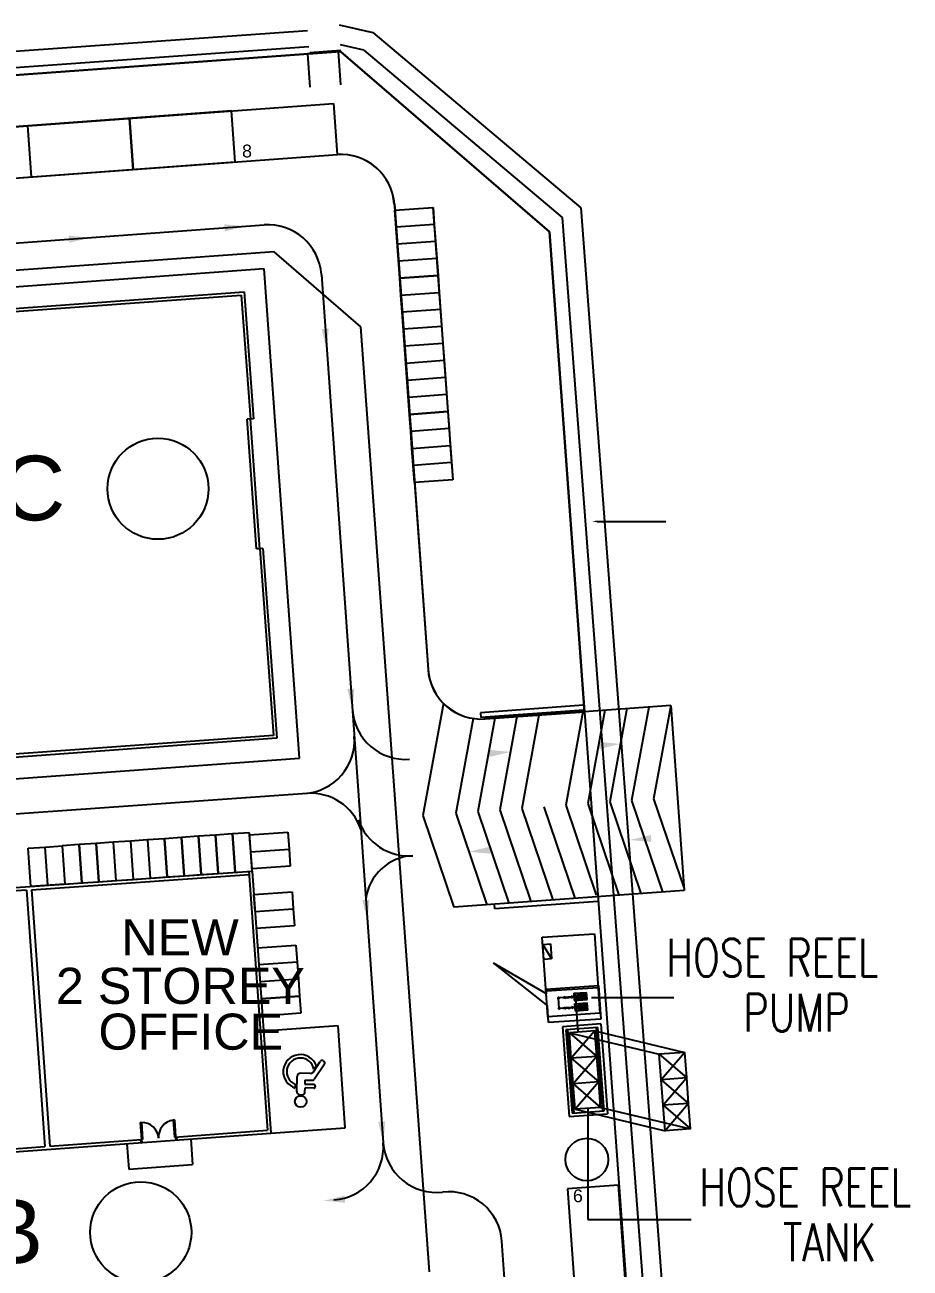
# Model space of a CAD drawing. Extents: x 134044 to 2458691, y -1196082 to 3409924.
# Drawn here: x 134243.3 to 134295.9, y 153733.9 to 153807.7 of the extents above; entities that cross this region are included whole.
import ezdxf

# ---------------------------------------------------------------- set-up
doc = ezdxf.new("R2010")
doc.units = 0
doc.linetypes.add('HIDDEN', pattern=[0.375, 0.25, -0.125])
doc.layers.get('0').update_dxf_attribs({"linetype": 'CONTINUOUS'})
for name, color, linetype in [('$DRAIN', 5, 'CONTINUOUS'), ('$LOTMLK', 7, 'CONTINUOUS'), ('000_-_ARCHITECT', 251, 'CONTINUOUS'), ('000_-_BORDER', 7, 'CONTINUOUS'), ('000_-_LABEL', 7, 'CONTINUOUS'), ('000_-_LAYOUT', 7, 'CONTINUOUS'), ('000_-_PARKING', 7, 'CONTINUOUS'), ('000_-_SETBACK_LINE', 6, 'CONTINUOUS'), ('000_-_TRAFIK', 7, 'HIDDEN'), ('1', 251, 'CONTINUOUS'), ('ARROW', 7, 'CONTINUOUS'), ('BOMBA', 20, 'CONTINUOUS'), ('F_COL', 3, 'CONTINUOUS'), ('HR_TANK', 1, 'CONTINUOUS'), ('MIMIC_SIZE', 7, 'CONTINUOUS'), ('TNB', 2, 'CONTINUOUS')]:
    doc.layers.add(name, color=color, linetype=linetype)
doc.styles.add('PLOT02__REVB$0$NARROW', font='SIMPLEX', dxfattribs={"width": 0.75})
doc.styles.get("Standard").update_dxf_attribs({"font": 'arial.ttf'})

msp = doc.modelspace()

# ---------------------------------------------------------------- linework, layer by layer
at = {"layer": '$DRAIN', "color": 0, "linetype": 'BYBLOCK'}
for p, q in [((134260.091, 153807.359), (134215.667, 153804.217)), ((134261.962, 153807.712), (134263.962, 153807.25)), ((134263.962, 153807.25), (134276.317, 153796.843)), ((134263.438, 153806.202), (134262.046, 153806.523)), ((134260.159, 153806.399), (134215.463, 153803.238)), ((134261.928, 153806.131), (134260.091, 153806.001)), ((134260.091, 153806.001), (134260.232, 153804.019)), ((134260.232, 153806.075), (134262.069, 153806.206)), ((134262.069, 153804.149), (134261.928, 153806.131)), ((134263.438, 153806.202), (134275.217, 153796.28)), ((134275.217, 153796.28), (134277.418, 153767.092)), ((134276.317, 153796.843), (134278.552, 153767.2)), ((134277.418, 153767.092), (134278.251, 153756.032)), ((134278.552, 153767.2), (134279.387, 153756.127)), ((134278.251, 153756.032), (134284.613, 153671.649)), ((134279.387, 153756.127), (134285.746, 153671.78))]:
    msp.add_line(p, q, dxfattribs=at)
at = {"layer": '$LOTMLK', "color": 0, "linetype": 'BYBLOCK'}
for p, q in [((134202.116, 153801.794), (134262.043, 153806.131)), ((134262.043, 153806.131), (134274.451, 153795.415)), ((134274.451, 153795.415), (134283, 153678.198))]:
    msp.add_line(p, q, dxfattribs=at)
at = {"color": 1, "linetype": 'BYBLOCK'}
for centre in [(134251.212, 153780.169, 0), (134250.194, 153736.023, 0)]:
    msp.add_circle(centre, 3, dxfattribs=at)
at = {"layer": '000_-_ARCHITECT', "color": 0, "linetype": 'BYBLOCK'}
for p, q in [((134214.665, 153788.834), (134256.336, 153791.87)), ((134256.336, 153791.87), (134256.886, 153784.32)), ((134214.679, 153788.645), (134256.161, 153791.667)), ((134256.161, 153791.667), (134256.697, 153784.306)), ((134256.886, 153784.32), (134256.508, 153784.293)), ((134257.068, 153776.595), (134256.508, 153784.293)), ((134257.258, 153776.609), (134256.697, 153784.306)), ((134257.258, 153776.609), (134257.068, 153776.595)), ((134257.447, 153776.622), (134257.258, 153776.609)), ((134257.258, 153776.609), (134258.065, 153765.528)), ((134257.447, 153776.622), (134258.268, 153765.352)), ((134268.161, 153767.432), (134266.941, 153760.768)), ((134276.48, 153767.318), (134270.36, 153766.871)), ((134270.36, 153766.871), (134270.381, 153766.587)), ((134276.501, 153767.033), (134270.381, 153766.587)), ((134281.654, 153767.306), (134270.565, 153766.499)), ((134276.526, 153766.933), (134270.639, 153766.504)), ((134272.522, 153766.641), (134271.507, 153761.1)), ((134273.826, 153766.736), (134272.811, 153761.195)), ((134276.435, 153766.926), (134275.42, 153761.385)), ((134277.74, 153767.021), (134276.725, 153761.48)), ((134279.045, 153767.116), (134278.03, 153761.574)), ((134280.349, 153767.211), (134279.334, 153761.669)), ((134281.654, 153767.306), (134280.639, 153761.764)), ((134281.654, 153767.306), (134282.452, 153756.325)), ((134269.927, 153766.532), (134268.898, 153760.91)), ((134271.217, 153766.547), (134270.202, 153761.005)), ((134258.065, 153765.528), (134216.583, 153762.506)), ((134258.268, 153765.352), (134220.385, 153762.592)), ((134276.725, 153761.48), (134278.565, 153756.043)), ((134278.03, 153761.574), (134279.87, 153756.138)), ((134279.334, 153761.669), (134281.174, 153756.232)), ((134280.639, 153761.764), (134282.445, 153756.428)), ((134266.941, 153760.768), (134268.78, 153755.333)), ((134268.898, 153760.91), (134270.737, 153755.475)), ((134270.202, 153761.005), (134272.042, 153755.57)), ((134271.507, 153761.1), (134273.346, 153755.664)), ((134272.811, 153761.195), (134274.651, 153755.759)), ((134274.116, 153761.29), (134275.956, 153755.854)), ((134275.42, 153761.385), (134277.227, 153756.048)), ((134249.571, 153759.251), (134248.56, 153759.18)), ((134250.581, 153759.322), (134249.571, 153759.251)), ((134249.571, 153759.251), (134249.73, 153756.978)), ((134251.591, 153759.393), (134250.581, 153759.322)), ((134250.581, 153759.322), (134250.74, 153757.048)), ((134252.602, 153759.463), (134251.591, 153759.393)), ((134251.751, 153757.119), (134251.591, 153759.393)), ((134251.591, 153759.393), (134251.751, 153757.119)), ((134253.612, 153759.534), (134252.602, 153759.463)), ((134252.761, 153757.19), (134252.602, 153759.463)), ((134252.602, 153759.463), (134252.761, 153757.19)), ((134254.623, 153759.605), (134253.612, 153759.534)), ((134253.771, 153757.261), (134253.612, 153759.534)), ((134253.612, 153759.534), (134253.771, 153757.261)), ((134255.633, 153759.676), (134254.623, 153759.605)), ((134254.782, 153757.331), (134254.623, 153759.605)), ((134254.623, 153759.605), (134254.782, 153757.331)), ((134256.644, 153759.746), (134255.633, 153759.676)), ((134255.792, 153757.402), (134255.633, 153759.676)), ((134255.633, 153759.676), (134255.792, 153757.402)), ((134256.803, 153757.473), (134256.644, 153759.746)), ((134256.65, 153759.62), (134258.923, 153759.785)), ((134256.723, 153758.61), (134256.65, 153759.62)), ((134258.923, 153759.785), (134258.996, 153758.775)), ((134243.508, 153758.827), (134244.519, 153758.897)), ((134243.667, 153756.553), (134243.508, 153758.827)), ((134244.519, 153758.897), (134245.529, 153758.968)), ((134244.678, 153756.624), (134244.519, 153758.897)), ((134246.539, 153759.039), (134245.529, 153758.968)), ((134245.529, 153758.968), (134245.688, 153756.695)), ((134245.529, 153758.968), (134245.688, 153756.695)), ((134247.55, 153759.11), (134246.539, 153759.039)), ((134246.699, 153756.766), (134246.539, 153759.039)), ((134246.539, 153759.039), (134246.699, 153756.766)), ((134248.56, 153759.18), (134247.55, 153759.11)), ((134247.709, 153756.836), (134247.55, 153759.11)), ((134247.55, 153759.11), (134247.709, 153756.836)), ((134248.56, 153759.18), (134248.719, 153756.907)), ((134256.723, 153758.61), (134258.996, 153758.775)), ((134256.797, 153757.599), (134256.723, 153758.61)), ((134258.996, 153758.775), (134259.07, 153757.765)), ((134259.07, 153757.765), (134256.797, 153757.599)), ((134218.112, 153754.764), (134256.803, 153757.473)), ((134243.7, 153756.365), (134256.627, 153757.27)), ((134249.73, 153756.978), (134250.74, 153757.048)), ((134250.74, 153757.048), (134251.751, 153757.119)), ((134251.751, 153757.119), (134252.761, 153757.19)), ((134252.761, 153757.19), (134253.771, 153757.261)), ((134253.771, 153757.261), (134254.782, 153757.331)), ((134254.782, 153757.331), (134256.803, 153757.473)), ((134256.613, 153757.46), (134257.71, 153742.08)), ((134256.803, 153757.473), (134257.913, 153741.904)), ((134243.409, 153756.345), (134218.126, 153754.575)), ((134243.409, 153756.345), (134244.495, 153741.119)), ((134243.486, 153756.541), (134243.486, 153756.538)), ((134245.688, 153756.695), (134243.667, 153756.553)), ((134243.7, 153756.365), (134244.786, 153741.141)), ((134245.688, 153756.695), (134246.699, 153756.766)), ((134246.699, 153756.766), (134247.709, 153756.836)), ((134247.709, 153756.836), (134248.719, 153756.907)), ((134248.719, 153756.907), (134249.73, 153756.978)), ((134282.452, 153756.325), (134268.78, 153755.333)), ((134256.9, 153756.075), (134259.173, 153756.24)), ((134256.973, 153755.065), (134256.9, 153756.075)), ((134259.173, 153756.24), (134259.246, 153755.23)), ((134277.328, 153755.668), (134271.208, 153755.224)), ((134256.973, 153755.065), (134259.246, 153755.23)), ((134259.246, 153755.23), (134259.319, 153754.22)), ((134271.208, 153755.224), (134271.187, 153755.508)), ((134259.319, 153754.22), (134257.046, 153754.054)), ((134274.025, 153753.556), (134277.124, 153753.75)), ((134274.355, 153748.824), (134274.025, 153753.556)), ((134277.124, 153753.75), (134277.455, 153749.024)), ((134257.126, 153752.907), (134259.399, 153753.073)), ((134259.399, 153753.073), (134259.473, 153752.062)), ((134259.473, 153752.062), (134257.2, 153751.897)), ((134259.473, 153752.062), (134259.546, 153751.052)), ((134259.546, 153751.052), (134257.273, 153750.887)), ((134259.546, 153751.052), (134259.62, 153750.042)), ((134277.355, 153750.541), (134274.255, 153750.341)), ((134257.346, 153749.877), (134259.619, 153750.042)), ((134259.62, 153750.042), (134257.347, 153749.877)), ((134259.619, 153750.042), (134259.693, 153749.032)), ((134259.693, 153749.032), (134257.42, 153748.866)), ((134277.453, 153749.025), (134274.353, 153748.825)), ((134261.901, 153748.281), (134257.481, 153747.966)), ((134262.333, 153742.219), (134261.901, 153748.281)), ((134277.502, 153748.392), (134275.229, 153748.223)), ((134275.229, 153748.223), (134275.627, 153742.895)), ((134277.327, 153748.189), (134275.433, 153748.047)), ((134277.232, 153748.182), (134277.601, 153743.232)), ((134277.696, 153743.239), (134277.327, 153748.189)), ((134277.507, 153748.393), (134277.905, 153743.065)), ((134275.433, 153748.047), (134275.802, 153743.098)), ((134275.527, 153748.055), (134275.897, 153743.105)), ((134260.442, 153745.554), (134260.847, 153746.166)), ((134261.093, 153746.003), (134260.493, 153745.096)), ((134261.015, 153746.2), (134261.059, 153746.17)), ((134259.449, 153744.389), (134259.47, 153745.274)), ((134260.266, 153745.461), (134259.689, 153745.475)), ((134260.619, 153745.906), (134260.461, 153745.7)), ((134259.364, 153744.808), (134259.359, 153744.592)), ((134259.93, 153744.827), (134260.47, 153744.815)), ((134259.935, 153745.06), (134260.405, 153745.05)), ((134259.941, 153744.378), (134259.946, 153744.595)), ((134260.464, 153744.583), (134259.946, 153744.595)), ((134259.951, 153744.827), (134259.957, 153745.06)), ((134260.552, 153744.728), (134260.551, 153744.666)), ((134259.65, 153744.179), (134259.73, 153744.177)), ((134275.627, 153742.895), (134277.9, 153743.064)), ((134275.802, 153743.098), (134277.696, 153743.239)), ((134250.164, 153742.547), (134250.228, 153742.552)), ((134250.164, 153742.547), (134250.238, 153741.537)), ((134250.228, 153742.552), (134250.301, 153741.541)), ((134252.185, 153742.694), (134252.122, 153742.689)), ((134252.122, 153742.689), (134252.195, 153741.679)), ((134252.185, 153742.694), (134252.258, 153741.683)), ((134219.255, 153739.095), (134257.913, 153741.904)), ((134244.786, 153741.141), (134250.238, 153741.537)), ((134250.175, 153741.532), (134250.238, 153741.537)), ((134250.175, 153741.532), (134250.188, 153741.343)), ((134250.238, 153741.537), (134250.301, 153741.541)), ((134250.238, 153741.537), (134250.251, 153741.347)), ((134252.195, 153741.679), (134257.71, 153742.08)), ((134252.258, 153741.683), (134252.195, 153741.679)), ((134252.321, 153741.688), (134252.258, 153741.683)), ((134252.258, 153741.683), (134252.272, 153741.494)), ((134252.321, 153741.688), (134252.335, 153741.499)), ((134253.156, 153741.558), (134253.266, 153740.043)), ((134257.913, 153741.904), (134262.333, 153742.219)), ((134219.434, 153739.299), (134244.495, 153741.119)), ((134249.368, 153741.283), (134249.478, 153739.768)), ((134250.188, 153741.343), (134250.251, 153741.347)), ((134252.335, 153741.499), (134252.272, 153741.494)), ((134249.478, 153739.768), (134253.266, 153740.043))]:
    msp.add_line(p, q, dxfattribs=at)
msp.add_circle((134259.686, 153743.787), 0.343, dxfattribs=at)
for centre, radius, start, end in [((134259.664, 153745.56), 1.016, 19.88385, 252.53383), ((134259.664, 153745.56), 0.81, 9.93296, 248.27018), ((134260.948, 153746.099), 0.121, 56.50454, 146.50457), ((134260.992, 153746.07), 0.121, 326.50457, 56.50454), ((134259.69, 153745.253), 0.221, 90.32311, 174.66398), ((134260.27, 153745.667), 0.206, 268.66638, 326.50457), ((134260.407, 153745.152), 0.103, 268.66638, 326.50457), ((134260.466, 153744.668), 0.0848, 268.66638, 358.6664), ((134260.468, 153744.73), 0.0848, 358.6664, 88.66638), ((134259.655, 153744.385), 0.206, 178.6664, 268.66638), ((134259.735, 153744.383), 0.206, 268.66638, 358.6664), ((134250.238, 153741.537), 1.013, 4.14851, 90.56519), ((134252.258, 153741.683), 1.013, 97.73183, 184.14851)]:
    msp.add_arc(centre, radius, start, end, dxfattribs=at)
at = {"layer": '000_-_BORDER', "color": 0, "linetype": 'BYBLOCK'}
for p, q in [((134202.116, 153801.794), (134262.043, 153806.131)), ((134262.043, 153806.131), (134274.451, 153795.415)), ((134274.451, 153795.415), (134283, 153678.198))]:
    msp.add_line(p, q, dxfattribs=at)
at = {"layer": '000_-_LAYOUT', "color": 0, "linetype": 'BYBLOCK'}
for p, q in [((134262.043, 153806.131), (134202.116, 153801.794)), ((134274.451, 153795.415), (134262.043, 153806.131)), ((134213.141, 153799.522), (134261.632, 153803.04)), ((134261.632, 153803.04), (134261.852, 153800.009)), ((134209.573, 153796.217), (134261.861, 153800.009)), ((134265.238, 153797.081), (134265.265, 153796.707)), ((134265.246, 153797.081), (134267.252, 153769.432)), ((134265.265, 153796.707), (134267.536, 153796.872)), ((134267.536, 153796.872), (134268.711, 153780.709)), ((134276.527, 153766.933), (134274.451, 153795.415)), ((134257.507, 153793.223), (134213.311, 153790.003)), ((134259.623, 153764.18), (134257.507, 153793.223)), ((134268.711, 153780.709), (134266.438, 153780.543)), ((134266.438, 153780.543), (134267.244, 153769.431)), ((134270.631, 153766.503), (134276.527, 153766.933)), ((134215.427, 153760.96), (134259.623, 153764.18))]:
    msp.add_line(p, q, dxfattribs=at)
for centre, start, end in [((134262.081, 153796.852), 4.14851, 94.14851), ((134262.09, 153796.852, 0), 4.14851, 94.14851), ((134270.401, 153769.66), 184.14851, 274.16723), ((134270.409, 153769.661, 0), 184.14851, 274.16724)]:
    msp.add_arc(centre, 3.165, start, end, dxfattribs=at)
at = {"layer": '000_-_PARKING', "color": 0, "linetype": 'BYBLOCK'}
for p, q in [((134255.579, 153802.6, 0), (134213.15, 153799.523, 0)), ((134249.518, 153802.161, 0), (134249.738, 153799.13, 0)), ((134249.738, 153799.13, 0), (134249.518, 153802.161, 0)), ((134255.799, 153799.57, 0), (134255.579, 153802.6, 0)), ((134243.457, 153801.721, 0), (134243.676, 153798.691, 0)), ((134231.554, 153797.811, 0), (134255.799, 153799.57, 0)), ((134265.271, 153796.708), (134267.544, 153796.873)), ((134265.565, 153792.667), (134265.271, 153796.708)), ((134267.544, 153796.873), (134267.618, 153795.863)), ((134267.618, 153795.863), (134265.345, 153795.698)), ((134267.618, 153795.863), (134267.765, 153793.842)), ((134267.691, 153794.853), (134265.418, 153794.687)), ((134267.765, 153793.842), (134265.492, 153793.677)), ((134267.765, 153793.842), (134267.838, 153792.832)), ((134267.838, 153792.832), (134265.565, 153792.667)), ((134265.566, 153792.667), (134267.839, 153792.832)), ((134265.64, 153791.657), (134265.566, 153792.667)), ((134267.839, 153792.832), (134267.913, 153791.822)), ((134265.639, 153791.657), (134267.913, 153791.822)), ((134267.912, 153791.822), (134268.132, 153788.791)), ((134265.712, 153790.646), (134265.639, 153791.657)), ((134267.985, 153790.812), (134265.712, 153790.646)), ((134266.153, 153784.585), (134265.712, 153790.646)), ((134268.059, 153789.802), (134265.786, 153789.636)), ((134268.132, 153788.791), (134265.859, 153788.626)), ((134268.132, 153788.791), (134268.205, 153787.781)), ((134268.205, 153787.781), (134265.932, 153787.616)), ((134268.205, 153787.781), (134268.426, 153784.75)), ((134268.279, 153786.771), (134266.006, 153786.606)), ((134268.352, 153785.761), (134266.079, 153785.595)), ((134266.144, 153784.584), (134268.417, 153784.749)), ((134266.218, 153783.574), (134266.144, 153784.584)), ((134268.426, 153784.75), (134266.153, 153784.585)), ((134268.417, 153784.749), (134268.491, 153783.739)), ((134268.491, 153783.739), (134266.218, 153783.574)), ((134268.491, 153783.739), (134268.564, 153782.729)), ((134266.291, 153782.564), (134266.218, 153783.574)), ((134266.291, 153782.564), (134268.564, 153782.729)), ((134266.438, 153780.543), (134266.291, 153782.564)), ((134268.564, 153782.729), (134268.711, 153780.708)), ((134268.637, 153781.719), (134266.364, 153781.553)), ((134268.711, 153780.708), (134266.438, 153780.543)), ((134278.553, 153738.816), (134275.523, 153738.595)), ((134275.523, 153738.595), (134275.964, 153732.534)), ((134278.994, 153732.755), (134278.553, 153738.816))]:
    msp.add_line(p, q, dxfattribs=at)
at = {"layer": '000_-_SETBACK_LINE', "color": 0, "linetype": 'BYBLOCK'}
for p, q in [((134258.102, 153794.238), (134210.655, 153790.794)), ((134263.253, 153789.789), (134258.102, 153794.238)), ((134267.342, 153733.674), (134263.253, 153789.789))]:
    msp.add_line(p, q, dxfattribs=at)
at = {"layer": '000_-_TRAFIK', "color": 0, "linetype": 'BYBLOCK'}
for p, q in [((134213.75, 153792.647), (134257.524, 153795.831)), ((134260.911, 153792.899), (134264.589, 153741.33, 0)), ((134216.189, 153759.003), (134260.071, 153762.087)), ((134275.299, 153684.663), (134271.632, 153735.494))]:
    msp.add_line(p, q, dxfattribs=at)
for centre, radius, start, end in [((134257.754, 153792.674, 0), 3.165, 4.07984, 94.15962), ((134265.912, 153767.268, 0), 3.165, 184.07984, 274.15526), ((134259.712, 153765.235, 0), 3.165, 274.01977, 4.07984), ((134260.267, 153758.928), 3.165, 18.96017, 94.01977), ((134266.108, 153761.534, 0), 3.165, 198.96017, 274.15962), ((134266.462, 153755.45, 0), 2.93, 92.42753, 172.73258), ((134261.432, 153741.101, 0), 3.165, 274.16033, 4.07984), ((134267.746, 153741.555, 0), 3.165, 184.07984, 276.60852), ((134268.475, 153735.267, 0), 3.165, 4.12595, 96.60852)]:
    msp.add_arc(centre, radius, start, end, dxfattribs=at)
for points in [[(134255.146, 153795.869), (134256.424, 153795.751), (134255.176, 153795.448)], [(134245.916, 153795.198), (134247.194, 153795.079), (134245.947, 153794.777)], [(134260.929, 153789.652), (134261.231, 153788.404), (134261.35, 153789.682)], [(134262.453, 153768.286), (134262.755, 153767.038), (134262.874, 153768.317)], [(134277.383, 153765.14), (134278.661, 153765.021), (134277.413, 153764.719)], [(134270.86, 153764.666), (134272.138, 153764.547), (134270.891, 153764.245)], [(134280.481, 153759.617), (134279.233, 153759.315), (134280.511, 153759.196)], [(134270.92, 153758.922), (134269.673, 153758.62), (134270.951, 153758.501)], [(134263.347, 153755.756), (134263.649, 153754.508), (134263.768, 153755.786)], [(134264.287, 153742.577, 0), (134264.589, 153741.33, 0), (134264.708, 153742.608, 0)], [(134262.288, 153738.201), (134261.041, 153737.899), (134262.319, 153737.78)]]:
    msp.add_solid(points, dxfattribs=at)
at = {"layer": '1', "color": 0, "linetype": 'BYBLOCK'}
msp.add_lwpolyline([(134277.295, 153778.231), (134281.355, 153778.23)], dxfattribs=at)
msp.add_solid([(134277.295, 153778.179), (134276.978, 153778.232), (134277.295, 153778.284)], dxfattribs=at)
at = {"layer": 'ARROW', "color": 0, "linetype": 'BYBLOCK'}
for p, q in [((134274.28, 153750.185), (134271.127, 153751.996)), ((134271.127, 153751.996), (134274.329, 153749.477)), ((134274.261, 153750.468), (134277.358, 153750.684)), ((134274.28, 153750.185), (134274.261, 153750.468)), ((134277.358, 153750.684), (134277.498, 153748.686)), ((134274.397, 153748.487), (134274.329, 153749.477)), ((134277.498, 153748.686), (134274.397, 153748.487))]:
    msp.add_line(p, q, dxfattribs=at)
at = {"layer": 'BOMBA', "color": 1, "linetype": 'BYBLOCK'}
for p, q in [((134275.261, 153749.957), (134274.993, 153749.938)), ((134275.036, 153749.314), (134274.993, 153749.938)), ((134275.265, 153749.898), (134275.257, 153750.01)), ((134275.423, 153749.909), (134275.3, 153750.013)), ((134275.308, 153749.901), (134275.3, 153750.013)), ((134275.415, 153750.021), (134275.308, 153749.901)), ((134275.423, 153749.909), (134275.415, 153750.021)), ((134275.612, 153749.981), (134275.419, 153749.967)), ((134275.486, 153749.913), (134275.479, 153750.025)), ((134275.482, 153749.971), (134275.554, 153749.921)), ((134275.573, 153749.946), (134275.535, 153749.898)), ((134275.581, 153749.92), (134275.574, 153750.032)), ((134275.616, 153749.922), (134275.608, 153750.034)), ((134275.638, 153749.942), (134275.633, 153750.017)), ((134275.661, 153749.944), (134275.656, 153750.019)), ((134275.687, 153749.946), (134275.682, 153750.02)), ((134275.711, 153749.929), (134275.703, 153750.041)), ((134275.739, 153749.989), (134275.707, 153749.987)), ((134275.825, 153750.014), (134275.735, 153750.043)), ((134275.743, 153749.931), (134275.735, 153750.043)), ((134275.828, 153749.973), (134275.743, 153749.931)), ((134275.828, 153749.973), (134275.825, 153750.014)), ((134275.954, 153750.004), (134275.826, 153749.995)), ((134275.899, 153750.212), (134276.658, 153750.265)), ((134275.899, 153750.212), (134275.929, 153749.785)), ((134275.929, 153749.785), (134276.688, 153749.838)), ((134276.688, 153749.838), (134275.929, 153749.785)), ((134275.929, 153749.785), (134276.688, 153749.838)), ((134275.943, 153749.588), (134276.702, 153749.641)), ((134276.02, 153750.137), (134275.946, 153750.131)), ((134275.946, 153750.131), (134275.964, 153749.864)), ((134275.964, 153749.864), (134276.039, 153749.869)), ((134275.983, 153750.134), (134276.138, 153747.91)), ((134276.039, 153749.869), (134276.02, 153750.137)), ((134276.026, 153750.056), (134276.111, 153750.062)), ((134276.033, 153749.949), (134276.118, 153749.955)), ((134276.573, 153750.175), (134276.105, 153750.143)), ((134276.105, 153750.143), (134276.124, 153749.875)), ((134276.124, 153749.875), (134276.592, 153749.908)), ((134276.144, 153750.145), (134276.162, 153749.878)), ((134276.538, 153750.126), (134276.147, 153750.099)), ((134276.542, 153750.073), (134276.151, 153750.046)), ((134276.546, 153750.02), (134276.154, 153749.992)), ((134276.549, 153749.966), (134276.158, 153749.939)), ((134276.535, 153750.173), (134276.554, 153749.905)), ((134276.592, 153749.908), (134276.573, 153750.175)), ((134276.688, 153749.838), (134276.658, 153750.265)), ((134276.731, 153749.214), (134276.702, 153749.641)), ((134275.305, 153749.333), (134275.036, 153749.314)), ((134275.309, 153749.274), (134275.301, 153749.386)), ((134275.351, 153749.277), (134275.344, 153749.389)), ((134275.467, 153749.285), (134275.344, 153749.389)), ((134275.459, 153749.397), (134275.351, 153749.277)), ((134275.467, 153749.285), (134275.459, 153749.397)), ((134275.656, 153749.356), (134275.463, 153749.343)), ((134275.53, 153749.289), (134275.522, 153749.401)), ((134275.526, 153749.347), (134275.597, 153749.297)), ((134275.616, 153749.321), (134275.579, 153749.273)), ((134275.625, 153749.296), (134275.617, 153749.408)), ((134275.66, 153749.298), (134275.652, 153749.41)), ((134275.681, 153749.318), (134275.676, 153749.393)), ((134275.704, 153749.32), (134275.699, 153749.394)), ((134275.73, 153749.321), (134275.725, 153749.396)), ((134275.755, 153749.305), (134275.747, 153749.417)), ((134275.782, 153749.365), (134275.751, 153749.363)), ((134275.869, 153749.39), (134275.778, 153749.419)), ((134275.786, 153749.307), (134275.778, 153749.419)), ((134275.872, 153749.349), (134275.786, 153749.307)), ((134275.872, 153749.349), (134275.869, 153749.39)), ((134275.998, 153749.38), (134275.87, 153749.371)), ((134275.943, 153749.588), (134275.973, 153749.161)), ((134276.731, 153749.214), (134275.973, 153749.161)), ((134276.064, 153749.512), (134275.989, 153749.507)), ((134275.989, 153749.507), (134276.008, 153749.24)), ((134276.008, 153749.24), (134276.082, 153749.245)), ((134276.082, 153749.245), (134276.064, 153749.512)), ((134276.069, 153749.432), (134276.154, 153749.438)), ((134276.077, 153749.325), (134276.162, 153749.331)), ((134276.617, 153749.551), (134276.149, 153749.518)), ((134276.149, 153749.518), (134276.167, 153749.251)), ((134276.167, 153749.251), (134276.636, 153749.283)), ((134276.187, 153749.521), (134276.206, 153749.253)), ((134276.582, 153749.502), (134276.19, 153749.475)), ((134276.585, 153749.449), (134276.194, 153749.421)), ((134276.589, 153749.395), (134276.198, 153749.368)), ((134276.593, 153749.342), (134276.202, 153749.315)), ((134276.578, 153749.548), (134276.597, 153749.281)), ((134276.636, 153749.283), (134276.617, 153749.551))]:
    msp.add_line(p, q, dxfattribs=at)
for centre in [(134274.995, 153749.939), (134275.038, 153749.314)]:
    msp.add_circle(centre, 0.0412, dxfattribs=at)
at = {"layer": 'F_COL', "color": 0, "linetype": 'BYBLOCK'}
msp.add_circle((134276.675, 153740.342), 1.266, dxfattribs=at)
at = {"layer": 'HR_TANK', "color": 1, "linetype": 'BYBLOCK'}
for p, q in [((134277.151, 153747.985), (134275.636, 153747.872)), ((134275.636, 153747.872), (134277.264, 153746.471)), ((134275.749, 153746.358), (134275.636, 153747.872)), ((134277.151, 153747.985), (134275.749, 153746.358)), ((134277.264, 153746.471), (134277.151, 153747.985)), ((134277.264, 153746.471), (134275.749, 153746.358)), ((134275.749, 153746.358), (134277.377, 153744.956)), ((134275.863, 153744.843), (134275.749, 153746.358)), ((134277.264, 153746.471), (134275.863, 153744.843)), ((134277.377, 153744.956), (134277.264, 153746.471)), ((134277.377, 153744.956), (134275.863, 153744.843)), ((134275.863, 153744.843), (134277.49, 153743.442)), ((134275.976, 153743.329), (134275.863, 153744.843)), ((134277.377, 153744.956), (134275.976, 153743.329)), ((134277.49, 153743.442), (134277.377, 153744.956)), ((134277.49, 153743.442), (134275.976, 153743.329))]:
    msp.add_line(p, q, dxfattribs=at)
at = {"layer": 'HR_TANK', "color": 0, "linetype": 'BYBLOCK'}
for p, q in [((134275.636, 153747.872), (134280.975, 153746.595)), ((134277.151, 153747.985), (134282.49, 153746.708)), ((134282.49, 153746.708), (134280.975, 153746.595)), ((134282.49, 153746.708), (134281.088, 153745.081)), ((134282.603, 153745.194), (134282.49, 153746.708)), ((134280.975, 153746.595), (134282.603, 153745.194)), ((134281.088, 153745.081), (134280.975, 153746.595)), ((134282.603, 153745.194), (134281.089, 153745.081)), ((134281.089, 153745.081), (134282.716, 153743.679)), ((134281.202, 153743.566), (134281.089, 153745.081)), ((134282.603, 153745.194), (134281.202, 153743.566)), ((134282.716, 153743.679), (134282.603, 153745.194)), ((134275.976, 153743.329), (134281.315, 153742.052)), ((134277.49, 153743.442), (134282.829, 153742.165)), ((134282.716, 153743.679), (134281.202, 153743.566)), ((134281.202, 153743.566), (134282.829, 153742.165)), ((134281.315, 153742.052), (134281.202, 153743.566)), ((134282.716, 153743.679), (134281.315, 153742.052)), ((134282.829, 153742.165), (134282.716, 153743.679)), ((134282.829, 153742.165), (134281.315, 153742.052))]:
    msp.add_line(p, q, dxfattribs=at)
at = {"layer": 'MIMIC_SIZE', "color": 1}
for p, q in [((134276.95, 153749.971), (134281.837, 153749.971)), ((134276.733, 153743.385), (134276.733, 153736.778)), ((134276.733, 153736.778), (134282.877, 153736.778))]:
    msp.add_line(p, q, dxfattribs=at)
at = {"layer": 'TNB', "color": 0, "linetype": 'BYBLOCK'}
for p, q in [((134274.056, 153753.111), (134274.521, 153753.143)), ((134274.056, 153753.111), (134274.583, 153752.252)), ((134274.118, 153752.22), (134274.056, 153753.111)), ((134274.521, 153753.143), (134274.583, 153752.252)), ((134274.583, 153752.252), (134274.118, 153752.22))]:
    msp.add_line(p, q, dxfattribs=at)

# ---------------------------------------------------------------- texts
at = {"color": 7, "style": 'PLOT02__REVB$0$NARROW', "width": 0.75}
for s, p in [('HOSE REEL', (134281.396, 153751.203, 0)), ('PUMP', (134285.958, 153747.941, 0)), ('HOSE REEL', (134283.348, 153737.567, 0)), ('TANK', (134288.31, 153734.305, 0))]:
    msp.add_text(s, height=2.2387, dxfattribs=at).set_placement(p)
at = {"layer": '000_-_LABEL', "color": 0, "linetype": 'BYBLOCK'}
for s, height, p in [('BLOCK C', 3.8367, (134222.184, 153778.3)), ('NEW', 2.1414, (134249.032, 153752.467)), ('2 STOREY ', 2.1414, (134245.146, 153749.588)), ('OFFICE', 2.1414, (134247.678, 153746.867)), ('BLOCK B', 3.8367, (134221.166, 153734.155))]:
    msp.add_text(s, height=height, rotation=359.98462, dxfattribs=at).set_placement(p)
at = {"layer": '000_-_PARKING', "color": 0, "linetype": 'BYBLOCK'}
for s, p in [('8', (134256.203, 153799.843)), ('6', (134275.847, 153737.809))]:
    msp.add_text(s, height=0.76, rotation=359.98104, dxfattribs=at).set_placement(p)

doc.saveas('drawing.dxf')
